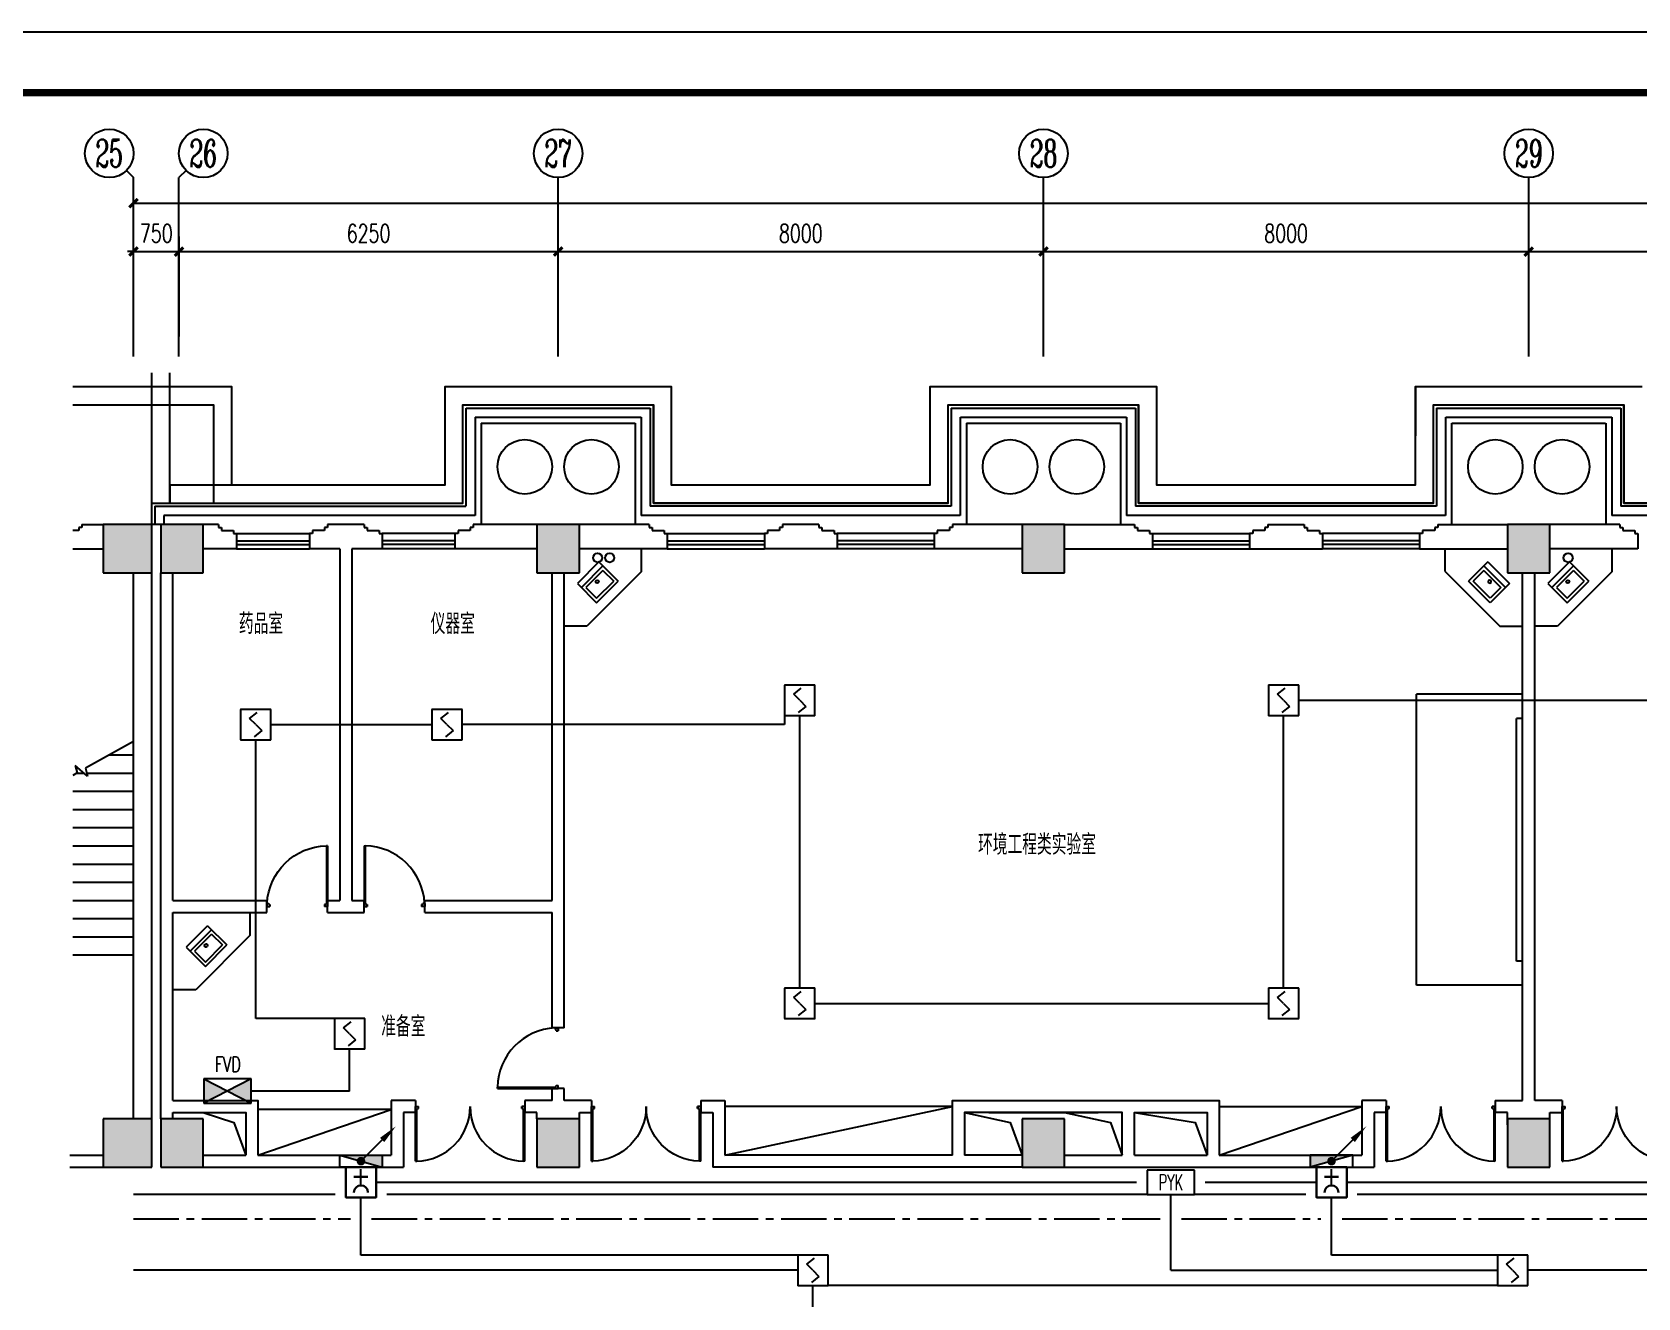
# Model space of a CAD drawing. Extents: x 190999 to 918899, y -200814 to 215286.
# Drawn here: x 444213 to 470685, y 135012 to 155886 of the extents above; entities that cross this region are included whole.
import ezdxf
from ezdxf.enums import TextEntityAlignment as Align

# ---------------------------------------------------------------- set-up
doc = ezdxf.new("R2010")
doc.units = 0
doc.header["$LTSCALE"] = 1000
doc.header["$MEASUREMENT"] = 0
doc.linetypes.add('CENTER2', pattern=[1.125, 0.75, -0.125, 0.125, -0.125])
doc.layers.get('Defpoints').update_dxf_attribs({"color": 1})
for name, color, linetype in [('00-EQUIP', 3, 'Continuous'), ('00-LWIRE', 4, 'Continuous'), ('00-WIRE-4', 6, 'Continuous'), ('A-墙线', 2, 'Continuous'), ('A-外包装修', 250, 'Continuous'), ('A-外窗', 145, 'Continuous'), ('A-家具', 250, 'Continuous'), ('A-门', 167, 'Continuous'), ('AXIS', 3, 'Continuous'), ('AXIS_TEXT', 7, 'Continuous'), ('COLUMN', 2, 'Continuous'), ('EQUIP_消火栓', 1, 'Continuous'), ('PUB_HATCH', 250, 'Continuous'), ('STAIR', 5, 'Continuous'), ('图框', 189, 'Continuous'), ('屋面排水', 4, 'Continuous'), ('房间名称', 7, 'Continuous'), ('暖通-风-说明', 3, 'Continuous'), ('洞口线', 165, 'Continuous'), ('雨水管', 151, 'Continuous')]:
    doc.layers.add(name, color=color, linetype=linetype)
doc.styles.add('_COMPLEX', font='COMPLEX.shx', dxfattribs={"width": 0.5})
doc.styles.add('_TCH_AXIS', font='COMPLEX', dxfattribs={"bigfont": 'GBCBIG'})
doc.styles.add('_TCH_DIM', font='SIMPLEX', dxfattribs={"bigfont": 'GBCBIG'})
doc.styles.add('COMPLEX', font='COMPLEX')
doc.styles.add('DIM_FONT', font='SIMPLEX', dxfattribs={"width": 0.7, "bigfont": 'GBCBIG'})
doc.styles.add('HZ-ZGBZ', font='romanc.shx', dxfattribs={"width": 0.65})
doc.styles.get("Standard").update_dxf_attribs({"font": 'simhei.ttf'})
doc.styles.add('XXK', font='romans.shx', dxfattribs={"width": 0.75, "bigfont": 'hzf.shx'})
doc.styles.add('zz-1', font='arial.ttf', dxfattribs={"width": 0.8})
doc.linetypes.add('4INE', pattern='A,1,-0.15,["4",XXK,S=0.3,R=0,X=-0.1,Y=-0.1],-0.25', length=1.4)
doc.linetypes.add('XLINE', pattern='A,1,-0.2,["X",XXK,S=0.2,R=0,X=-0.1,Y=-0.09],-0.15', length=1.35)
doc.dimstyles.new('DIMN', dxfattribs={"dimtxt": 300, "dimasz": 100, "dimexe": 250, "dimexo": 300, "dimgap": 150, "dimtad": 1, "dimdec": 0, "dimzin": 0, "dimdsep": 46, "dimtxsty": 'DIM_FONT', "dimblk": 'ARCHTICK', "dimcen": 0.09, "dimclrt": 7, "dimazin": 2, "dimtfac": 1, "dimtdec": 0, "dimtix": 1, "dimtmove": 2, "dimatfit": 3, "dimfxl": 0, "dimtolj": 1, "dimtzin": 0, "dimarcsym": 0})

# ---------------------------------------------------------------- blocks, each defined once
blk = doc.blocks.new('TJAD_TK_A0')
at = {"layer": '图框'}
blk.add_line((2162, 399.3), (973, 399.3), dxfattribs=at)
at = {"layer": '图框', "const_width": 1.2}
blk.add_lwpolyline([(2152, -431.7), (2152, 389.3), (998, 389.3), (998, -431.7)], close=True, dxfattribs=at)
blk = doc.blocks.new('m1000')
at = {"layer": 'A-墙线'}
for p, q in [((0, 0), (0, 200)), ((1000, 0), (1000, 200))]:
    blk.add_line(p, q, dxfattribs=at)
at = {"layer": 'A-门'}
for p, q in [((0, 1100), (0, 100)), ((0, 1100), (20, 1100)), ((20, 1100), (20, 150)), ((0, 150), (30, 150)), ((0, 100), (50, 100)), ((30, 150), (30, 130)), ((30, 130), (50, 130)), ((50, 130), (50, 100)), ((950, 130), (950, 100)), ((970, 130), (950, 130)), ((1000, 100), (950, 100)), ((970, 150), (970, 130)), ((1000, 150), (970, 150)), ((1000, 150), (1000, 100))]:
    blk.add_line(p, q, dxfattribs=at)
blk.add_arc((0, 100), 1000, 2.866, 88.854, dxfattribs=at)
blk = doc.blocks.new('m1800')
at = {"layer": 'A-墙线'}
for p, q in [((-900, -100), (-900, 100)), ((900, -100), (900, 100))]:
    blk.add_line(p, q, dxfattribs=at)
at = {"layer": 'A-门'}
for p, q in [((-900, 900), (-900, 0)), ((-900, 900), (-880, 900)), ((-880, 900), (-880, 50)), ((880, 900), (880, 50)), ((900, 900), (880, 900)), ((900, 900), (900, 0)), ((-900, 50), (-870, 50)), ((-900, 0), (-850, 0)), ((-870, 50), (-870, 30)), ((-870, 30), (-850, 30)), ((-850, 30), (-850, 0)), ((850, 30), (850, 0)), ((870, 30), (850, 30)), ((900, 0), (850, 0)), ((870, 50), (870, 30)), ((900, 50), (870, 50))]:
    blk.add_line(p, q, dxfattribs=at)
for centre, start, end in [((-900, 0), 0, 88.7267), ((900, 0), 91.2733, 180)]:
    blk.add_arc(centre, 900, start, end, dxfattribs=at)
blk = doc.blocks.new('$TwtSys$00000434')
for p, q in [((-0.5, 0.5), (-0.5, -0.5)), ((-0.5, -0.5), (0.5, 0.5)), ((0.5, 0.5), (-0.5, 0.5)), ((0.5, -0.5), (0.5, 0.5)), ((-0.5, -0.5), (0.5, -0.5))]:
    blk.add_line(p, q)
blk.add_solid([(0.5, -0.5), (0.5, 0.5), (-0.5, -0.5)])
blk = doc.blocks.new('_ArchTick')
at = {"const_width": 0.5}
blk.add_lwpolyline([(-0.7, -0.7), (0.7, 0.7)], dxfattribs=at)
blk = doc.blocks.new('*D497')
at = {"layer": 'AXIS', "color": 0, "lineweight": -2}
for p, q in [((468885, 150867), (468885, 152517)), ((476885, 150867), (476885, 152517)), ((468885, 152267), (476885, 152267))]:
    blk.add_line(p, q, dxfattribs=at)
at = {"layer": 'Defpoints', "color": 0}
for p in [(476885, 152267), (468885, 150567), (476885, 150567)]:
    blk.add_point(p, dxfattribs=at)
at = {"layer": 'AXIS', "color": 0, "lineweight": -2, "xscale": 100, "yscale": 100, "zscale": 100, "rotation": 180}
blk.add_blockref('_ArchTick', (468885, 152267), dxfattribs=at)
at = {"layer": 'AXIS', "color": 0, "lineweight": -2, "xscale": 100, "yscale": 100, "zscale": 100}
blk.add_blockref('_ArchTick', (476885, 152267), dxfattribs=at)
at = {"layer": 'AXIS', "color": 7, "insert": (472885, 152567), "char_height": 300, "attachment_point": 5, "style": 'DIM_FONT'}
blk.add_mtext('\\A1;8000', dxfattribs=at)
blk = doc.blocks.new('*D498')
at = {"layer": 'AXIS', "color": 0, "lineweight": -2}
for p, q in [((460885, 150867), (460885, 152517)), ((468885, 150867), (468885, 152517)), ((460885, 152267), (468885, 152267))]:
    blk.add_line(p, q, dxfattribs=at)
at = {"layer": 'Defpoints', "color": 0}
for p in [(468885, 152267), (460885, 150567), (468885, 150567)]:
    blk.add_point(p, dxfattribs=at)
at = {"layer": 'AXIS', "color": 0, "lineweight": -2, "xscale": 100, "yscale": 100, "zscale": 100, "rotation": 180}
blk.add_blockref('_ArchTick', (460885, 152267), dxfattribs=at)
at = {"layer": 'AXIS', "color": 0, "lineweight": -2, "xscale": 100, "yscale": 100, "zscale": 100}
blk.add_blockref('_ArchTick', (468885, 152267), dxfattribs=at)
at = {"layer": 'AXIS', "color": 7, "insert": (464885, 152567), "char_height": 300, "attachment_point": 5, "style": 'DIM_FONT'}
blk.add_mtext('\\A1;8000', dxfattribs=at)
blk = doc.blocks.new('*D499')
at = {"layer": 'AXIS', "color": 0, "lineweight": -2}
for p, q in [((452885, 150867), (452885, 152517)), ((460885, 150867), (460885, 152517)), ((452885, 152267), (460885, 152267))]:
    blk.add_line(p, q, dxfattribs=at)
at = {"layer": 'Defpoints', "color": 0}
for p in [(460885, 152267), (452885, 150567), (460885, 150567)]:
    blk.add_point(p, dxfattribs=at)
at = {"layer": 'AXIS', "color": 0, "lineweight": -2, "xscale": 100, "yscale": 100, "zscale": 100, "rotation": 180}
blk.add_blockref('_ArchTick', (452885, 152267), dxfattribs=at)
at = {"layer": 'AXIS', "color": 0, "lineweight": -2, "xscale": 100, "yscale": 100, "zscale": 100}
blk.add_blockref('_ArchTick', (460885, 152267), dxfattribs=at)
at = {"layer": 'AXIS', "color": 7, "insert": (456885, 152567), "char_height": 300, "attachment_point": 5, "style": 'DIM_FONT'}
blk.add_mtext('\\A1;8000', dxfattribs=at)
blk = doc.blocks.new('*D500')
at = {"layer": 'AXIS', "color": 0, "lineweight": -2}
for p, q in [((446635, 150867), (446635, 152517)), ((452885, 150867), (452885, 152517)), ((446635, 152267), (452885, 152267))]:
    blk.add_line(p, q, dxfattribs=at)
at = {"layer": 'Defpoints', "color": 0}
for p in [(452885, 152267), (446635, 150567), (452885, 150567)]:
    blk.add_point(p, dxfattribs=at)
at = {"layer": 'AXIS', "color": 0, "lineweight": -2, "xscale": 100, "yscale": 100, "zscale": 100, "rotation": 180}
blk.add_blockref('_ArchTick', (446635, 152267), dxfattribs=at)
at = {"layer": 'AXIS', "color": 0, "lineweight": -2, "xscale": 100, "yscale": 100, "zscale": 100}
blk.add_blockref('_ArchTick', (452885, 152267), dxfattribs=at)
at = {"layer": 'AXIS', "color": 7, "insert": (449760, 152567), "char_height": 300, "attachment_point": 5, "style": 'DIM_FONT'}
blk.add_mtext('\\A1;6250', dxfattribs=at)
blk = doc.blocks.new('*D501')
at = {"layer": 'AXIS', "color": 0, "lineweight": -2}
for p, q in [((445885, 150867), (445885, 152517)), ((446635, 150867), (446635, 152517)), ((445885, 152267), (445785, 152267)), ((445885, 152267), (446635, 152267)), ((446635, 152267), (446735, 152267))]:
    blk.add_line(p, q, dxfattribs=at)
at = {"layer": 'Defpoints', "color": 0}
for p in [(446635, 152267), (445885, 150567), (446635, 150567)]:
    blk.add_point(p, dxfattribs=at)
at = {"layer": 'AXIS', "color": 0, "lineweight": -2, "xscale": 100, "yscale": 100, "zscale": 100}
blk.add_blockref('_ArchTick', (445885, 152267), dxfattribs=at)
at = {"layer": 'AXIS', "color": 0, "lineweight": -2, "xscale": 100, "yscale": 100, "zscale": 100, "rotation": 180}
blk.add_blockref('_ArchTick', (446635, 152267), dxfattribs=at)
at = {"layer": 'AXIS', "color": 7, "insert": (446260, 152567), "char_height": 300, "attachment_point": 5, "style": 'DIM_FONT'}
blk.add_mtext('\\A1;750', dxfattribs=at)
blk = doc.blocks.new('*D502')
at = {"layer": 'AXIS', "color": 0, "lineweight": -2}
for p, q in [((445885, 150867), (445885, 153317)), ((519185, 150867), (519185, 153317)), ((445885, 153067), (519185, 153067))]:
    blk.add_line(p, q, dxfattribs=at)
at = {"layer": 'Defpoints', "color": 0}
for p in [(519185, 153067), (445885, 150567), (519185, 150567)]:
    blk.add_point(p, dxfattribs=at)
at = {"layer": 'AXIS', "color": 0, "lineweight": -2, "xscale": 100, "yscale": 100, "zscale": 100, "rotation": 180}
blk.add_blockref('_ArchTick', (445885, 153067), dxfattribs=at)
at = {"layer": 'AXIS', "color": 0, "lineweight": -2, "xscale": 100, "yscale": 100, "zscale": 100}
blk.add_blockref('_ArchTick', (519185, 153067), dxfattribs=at)
at = {"layer": 'AXIS', "color": 7, "insert": (482535, 153367), "char_height": 300, "attachment_point": 5, "style": 'DIM_FONT'}
blk.add_mtext('\\A1;73300', dxfattribs=at)
blk = doc.blocks.new('_AXISO')
blk.add_circle((0, 0), 0.5)
at = {"layer": 'AXIS_TEXT', "style": 'COMPLEX', "width": 1.041667}
blk.add_attdef('A', text='', height=0.56, dxfattribs=at).set_placement((-0.25, -0.28), (0.25, -0.28), align=Align.FIT)
blk = doc.blocks.new('$plan$00001609')
at = {"linetype": 'Continuous'}
for p, q in [((0, -251), (0, 251)), ((0, 251), (450, 251)), ((93, -251), (93, 251)), ((146, -199), (146, 199)), ((146, 199), (397, 199)), ((397, 199), (397, -199)), ((450, 251), (450, -251)), ((0, -251), (450, -251)), ((146, -199), (397, -199))]:
    blk.add_line(p, q, dxfattribs=at)
blk.add_line((238, 2), (238, 0))
blk.add_arc((212, 0), 26, 4.716, 0, dxfattribs=at)
at = {"style": 'zz-1'}
for tag in ['YSIZE', 'XSIZE']:
    blk.add_attdef(tag, (0, 0), '', height=0.5, dxfattribs=at)
blk = doc.blocks.new('_LINKPT1')
at = {"color": 0}
blk.add_line((0, 0), (0, 0), dxfattribs=at)
blk = doc.blocks.new('J62IR8YJ')
for p, q in [((-0.5, 1), (0.5, 1)), ((-0.5, 0), (-0.5, 1)), ((0, 0.598), (0, 0.06)), ((0.5, 1), (0.5, 0)), ((0.5, 0), (-0.5, 0)), ((-0.231, 0.312), (0.231, 0.312))]:
    blk.add_line(p, q)
at = {"const_width": 0.04, "flags": 128}
blk.add_lwpolyline([(-0.5, 0), (-0.5, 1), (0.5, 1), (0.5, 0)], close=True, dxfattribs=at)
blk.add_arc((0, 0.829), 0.231, 180, 0)
at = {"xscale": 0.002, "yscale": 0.00200000000000955, "zscale": 0.002}
for p in [(0, 1), (-0.5, 0.5), (0, 0), (0.5, 0.5)]:
    blk.add_blockref('_LINKPT1', p, dxfattribs=at)
at = {"flags": 9}
blk.add_attdef('A', (0, 0), '', height=0.00002, dxfattribs=at)
blk = doc.blocks.new('3S1KCGW2')
for p, q in [((0.5, 0.5), (-0.5, 0.5)), ((-0.5, 0.5), (-0.5, -0.5)), ((-0.2, 0.2), (0.05, 0.4)), ((0, 0), (-0.2, 0.2)), ((0, 0), (0.2, -0.2)), ((0.5, -0.5), (0.5, 0.5)), ((-0.5, -0.5), (0.5, -0.5)), ((0.2, -0.2), (-0.05, -0.4))]:
    blk.add_line(p, q)
at = {"const_width": 0.04, "flags": 128}
blk.add_lwpolyline([(-0.5, -0.5), (-0.5, 0.5), (0.5, 0.5), (0.5, -0.5)], close=True, dxfattribs=at)
at = {"xscale": 0.002, "yscale": 0.002, "zscale": 0.002}
for p in [(-0.5, 0), (0, 0.5), (0.5, 0), (0, -0.5)]:
    blk.add_blockref('_LINKPT1', p, dxfattribs=at)
at = {"flags": 9}
blk.add_attdef('A', (0, 0), '', height=0.00002, dxfattribs=at)
blk = doc.blocks.new('6H2KALM6')
for p, q in [((-0.78, 0.4), (0.78, -0.4)), ((0.78, 0.4), (-0.78, -0.4)), ((0.78, 0.4), (-0.78, 0.4)), ((-0.78, 0.4), (-0.78, -0.4)), ((0.78, -0.4), (0.78, 0.4)), ((-0.78, -0.4), (0.78, -0.4))]:
    blk.add_line(p, q)
at = {"const_width": 0.04}
blk.add_lwpolyline([(-0.78, 0.4), (-0.78, -0.4), (0.78, -0.4), (0.78, 0.4)], close=True, dxfattribs=at)
for points in [[(-0.78, 0.4), (0, 0), (-0.78, -0.4)], [(0.78, 0.4), (0, 0), (0.78, -0.4)]]:
    blk.add_solid(points)
at = {"xscale": 0.002, "yscale": 0.002, "zscale": 0.002}
for p in [(-0.78, 0), (0, 0.4), (0.78, 0), (0, -0.4)]:
    blk.add_blockref('_LINKPT1', p, dxfattribs=at)
at = {"flags": 9}
blk.add_attdef('A', (0, 0), '', height=0.00002, dxfattribs=at)
blk = doc.blocks.new('6A2DRK5Q')
for p, q in [((0.78, 0.4), (-0.78, 0.4)), ((-0.78, 0.4), (-0.78, -0.4)), ((0.78, -0.4), (0.78, 0.4)), ((-0.78, -0.4), (0.78, -0.4))]:
    blk.add_line(p, q)
at = {"xscale": 0.002, "yscale": 0.002, "zscale": 0.002}
for p in [(-0.78, 0), (0, 0.4), (0.78, 0), (0, -0.4)]:
    blk.add_blockref('_LINKPT1', p, dxfattribs=at)
at = {"style": '_COMPLEX', "width": 0.6, "flags": 8}
blk.add_attdef('$TEXT$', text='', height=0.52, dxfattribs=at).set_placement((0, 0), align=Align.MIDDLE_CENTER)
at = {"flags": 9}
blk.add_attdef('A', (0, 0), '', height=0.00002, dxfattribs=at)
blk = doc.blocks.new('_WRLD1L')
for p, q in [((0.7, 0.7), (0, 0)), ((0.104, 0.104), (0.104, 0.104)), ((-0.104, -0.104), (-0.104, -0.104))]:
    blk.add_line(p, q)
at = {"const_width": 0.142}
blk.add_lwpolyline([(-0.071, 0, 1), (0.071, 0, 1)], format="xyb", close=True, dxfattribs=at)
blk.add_solid([(0.63, 0.77), (0.77, 0.63), (1.15, 1.15)])
at = {"width": 0.8, "flags": 9}
blk.add_attdef('A', (0, 0), '', height=0.00002, dxfattribs=at)

msp = doc.modelspace()

# ---------------------------------------------------------------- hatches: boundary and pattern name
at = {"layer": 'PUB_HATCH'}
for points in [[(445384.6, 147767.4), (445384.6, 146967.4), (446184.6, 146967.4), (446184.6, 147767.4)], [(446334.6, 147767.4), (446334.6, 146967.4), (447034.6, 146967.4), (447034.6, 147767.4)], [(452534.6, 147767.4), (452534.6, 146967.4), (453234.6, 146967.4), (453234.6, 147767.4)], [(460534.6, 147767.4), (460534.6, 146967.4), (461234.6, 146967.4), (461234.6, 147767.4)], [(468534.6, 147767.4), (468534.6, 146967.4), (469234.6, 146967.4), (469234.6, 147767.4)], [(445384.6, 137967.4), (445384.6, 137167.4), (446184.6, 137167.4), (446184.6, 137967.4)], [(446334.6, 137967.4), (446334.6, 137167.4), (447034.6, 137167.4), (447034.6, 137967.4)], [(452534.6, 137967.4), (452534.6, 137167.4), (453234.6, 137167.4), (453234.6, 137967.4)], [(460534.6, 137967.4), (460534.6, 137167.4), (461234.6, 137167.4), (461234.6, 137967.4)], [(468534.6, 137967.4), (468534.6, 137167.4), (469234.6, 137167.4), (469234.6, 137967.4)]]:
    msp.add_hatch(color=256, dxfattribs=at).paths.add_polyline_path(points)

# ---------------------------------------------------------------- linework, layer by layer
at = {"layer": '00-WIRE-4'}
for p, q in [((465092.7, 144867.4), (472629.7, 144867.4)), ((456617.9, 144617.4), (456617.9, 144467.4)), ((456867.9, 140117.4), (456867.9, 144617.4)), ((464842.7, 140117.4), (464842.7, 144617.4)), ((448149, 144467.4), (450802.3, 144467.4)), ((456617.9, 144467.4), (451302.3, 144467.4)), ((447899, 139617.4), (447899, 144217.4)), ((457117.9, 139867.4), (464592.7, 139867.4)), ((449197.1, 139617.4), (447899, 139617.4)), ((449447.1, 138423.3), (449447.1, 139117.4)), ((449447.1, 138423.3), (447824.6, 138423.3)), ((449634.6, 135717.4), (449634.6, 136667.4)), ((462984.6, 135467.4), (462984.6, 136717.4)), ((465634.3, 135717.4), (465634.3, 136667.4)), ((456834.6, 135717.4), (449634.6, 135717.4)), ((468367.9, 135717.4), (465634.3, 135717.4)), ((456834.6, 135467.4), (445884.6, 135467.4)), ((462984.6, 135467.4), (468367.9, 135467.4)), ((479901.2, 135467.4), (468867.9, 135467.4)), ((457084.6, 131317.4), (457084.6, 135217.4)), ((468367.9, 135217.4), (457334.6, 135217.4))]:
    msp.add_line(p, q, dxfattribs=at)
at = {"layer": '00-WIRE-4', "linetype": 'XLINE'}
for p, q in [((462419.6, 136917.4), (449884.6, 136917.4)), ((465384.3, 136917.4), (463549.6, 136917.4)), ((476459.6, 136917.4), (465884.3, 136917.4))]:
    msp.add_line(p, q, dxfattribs=at)
at = {"layer": '00-WIRE-4', "linetype": '4INE'}
for p, q in [((449209.6, 136717.4), (445884.6, 136717.4)), ((462594.6, 136717.4), (450059.6, 136717.4)), ((465209.3, 136717.4), (463374.6, 136717.4)), ((476459.6, 136717.4), (466059.3, 136717.4))]:
    msp.add_line(p, q, dxfattribs=at)
at = {"layer": '00-WIRE-4', "linetype": 'CENTER2'}
for p, q in [((445884.6, 136317.4), (449459.6, 136317.4)), ((449809.6, 136317.4), (462809.6, 136317.4)), ((463159.6, 136317.4), (465459.3, 136317.4)), ((465809.3, 136317.4), (476634.6, 136317.4))]:
    msp.add_line(p, q, dxfattribs=at)
at = {"layer": 'A-墙线'}
for p, q in [((444984.6, 147717.4), (444984.6, 147667.4)), ((445034.6, 147717.4), (444984.6, 147717.4)), ((445034.6, 147767.4), (445034.6, 147717.4)), ((445034.6, 147767.4), (445384.6, 147767.4)), ((447284.6, 147767.4), (447034.6, 147767.4)), ((447284.6, 147767.4), (447284.6, 147717.4)), ((447284.6, 147717.4), (447334.6, 147717.4)), ((447334.6, 147717.4), (447334.6, 147667.4)), ((449034.6, 147717.4), (449034.6, 147667.4)), ((449084.6, 147717.4), (449034.6, 147717.4)), ((449684.6, 147767.4), (449084.6, 147767.4)), ((449084.6, 147767.4), (449084.6, 147717.4)), ((449684.6, 147767.4), (449684.6, 147717.4)), ((449684.6, 147717.4), (449734.6, 147717.4)), ((449734.6, 147717.4), (449734.6, 147667.4)), ((451434.6, 147717.4), (451434.6, 147667.4)), ((451484.6, 147717.4), (451434.6, 147717.4)), ((452534.6, 147767.4), (451484.6, 147767.4)), ((451484.6, 147767.4), (451484.6, 147717.4)), ((454384.6, 147767.4), (453234.6, 147767.4)), ((454384.6, 147767.4), (454384.6, 147717.4)), ((454384.6, 147717.4), (454434.6, 147717.4)), ((454434.6, 147717.4), (454434.6, 147667.4)), ((456534.6, 147717.4), (456534.6, 147667.4)), ((456584.6, 147717.4), (456534.6, 147717.4)), ((457184.6, 147767.4), (456584.6, 147767.4)), ((456584.6, 147767.4), (456584.6, 147717.4)), ((457184.6, 147767.4), (457184.6, 147717.4)), ((457184.6, 147717.4), (457234.6, 147717.4)), ((457234.6, 147717.4), (457234.6, 147667.4)), ((459334.6, 147717.4), (459334.6, 147667.4)), ((459384.6, 147717.4), (459334.6, 147717.4)), ((460534.6, 147767.4), (459384.6, 147767.4)), ((459384.6, 147767.4), (459384.6, 147717.4)), ((461234.6, 147767.4), (462384.6, 147767.4)), ((462384.6, 147767.4), (462384.6, 147717.4)), ((462384.6, 147717.4), (462434.6, 147717.4)), ((462434.6, 147717.4), (462434.6, 147667.4)), ((464534.6, 147717.4), (464534.6, 147667.4)), ((464584.6, 147717.4), (464534.6, 147717.4)), ((464584.6, 147767.4), (465184.6, 147767.4)), ((464584.6, 147767.4), (464584.6, 147717.4)), ((465184.6, 147767.4), (465184.6, 147717.4)), ((465184.6, 147717.4), (465234.6, 147717.4)), ((465234.6, 147717.4), (465234.6, 147667.4)), ((467334.6, 147717.4), (467334.6, 147667.4)), ((467384.6, 147717.4), (467334.6, 147717.4)), ((467384.6, 147767.4), (468534.6, 147767.4)), ((467384.6, 147767.4), (467384.6, 147717.4)), ((470384.6, 147767.4), (469234.6, 147767.4)), ((470384.6, 147767.4), (470384.6, 147717.4)), ((470384.6, 147717.4), (470434.6, 147717.4)), ((470434.6, 147717.4), (470434.6, 147667.4)), ((444984.6, 147667.4), (444884.6, 147667.4)), ((447334.6, 147667.4), (447534.6, 147667.4)), ((447534.6, 147667.4), (447534.6, 147617.4)), ((447534.6, 147617.4), (447584.6, 147617.4)), ((447584.6, 147617.4), (447584.6, 147367.4)), ((448834.6, 147617.4), (448784.6, 147617.4)), ((448784.6, 147617.4), (448784.6, 147367.4)), ((448834.6, 147667.4), (448834.6, 147617.4)), ((449034.6, 147667.4), (448834.6, 147667.4)), ((449734.6, 147667.4), (449934.6, 147667.4)), ((449934.6, 147667.4), (449934.6, 147617.4)), ((449934.6, 147617.4), (449984.6, 147617.4)), ((449984.6, 147617.4), (449984.6, 147367.4)), ((451234.6, 147617.4), (451184.6, 147617.4)), ((451184.6, 147617.4), (451184.6, 147367.4)), ((451234.6, 147667.4), (451234.6, 147617.4)), ((451434.6, 147667.4), (451234.6, 147667.4)), ((454434.6, 147667.4), (454634.6, 147667.4)), ((454634.6, 147667.4), (454634.6, 147617.4)), ((454634.6, 147617.4), (454684.6, 147617.4)), ((454684.6, 147617.4), (454684.6, 147367.4)), ((456334.6, 147617.4), (456284.6, 147617.4)), ((456284.6, 147617.4), (456284.6, 147367.4)), ((456334.6, 147667.4), (456334.6, 147617.4)), ((456534.6, 147667.4), (456334.6, 147667.4)), ((457234.6, 147667.4), (457434.6, 147667.4)), ((457434.6, 147667.4), (457434.6, 147617.4)), ((457434.6, 147617.4), (457484.6, 147617.4)), ((457484.6, 147617.4), (457484.6, 147367.4)), ((459134.6, 147617.4), (459084.6, 147617.4)), ((459084.6, 147617.4), (459084.6, 147367.4)), ((459134.6, 147667.4), (459134.6, 147617.4)), ((459334.6, 147667.4), (459134.6, 147667.4)), ((462434.6, 147667.4), (462634.6, 147667.4)), ((462634.6, 147667.4), (462634.6, 147617.4)), ((462634.6, 147617.4), (462684.6, 147617.4)), ((462684.6, 147617.4), (462684.6, 147367.4)), ((464334.6, 147617.4), (464284.6, 147617.4)), ((464284.6, 147617.4), (464284.6, 147367.4)), ((464334.6, 147667.4), (464334.6, 147617.4)), ((464534.6, 147667.4), (464334.6, 147667.4)), ((465234.6, 147667.4), (465434.6, 147667.4)), ((465434.6, 147667.4), (465434.6, 147617.4)), ((465434.6, 147617.4), (465484.6, 147617.4)), ((465484.6, 147617.4), (465484.6, 147367.4)), ((467134.6, 147617.4), (467084.6, 147617.4)), ((467084.6, 147617.4), (467084.6, 147367.4)), ((467134.6, 147667.4), (467134.6, 147617.4)), ((467334.6, 147667.4), (467134.6, 147667.4)), ((470434.6, 147667.4), (470634.6, 147667.4)), ((470634.6, 147667.4), (470634.6, 147617.4)), ((470634.6, 147617.4), (470684.6, 147617.4)), ((470684.6, 147617.4), (470684.6, 147367.4)), ((444884.6, 147367.4), (445384.6, 147367.4)), ((447584.6, 147367.4), (447034.6, 147367.4)), ((449284.6, 147367.4), (448784.6, 147367.4)), ((449284.6, 147367.4), (449284.6, 141567.4)), ((449484.6, 147367.4), (449484.6, 141567.4)), ((449984.6, 147367.4), (449484.6, 147367.4)), ((452534.6, 147367.4), (451184.6, 147367.4)), ((454684.6, 147367.4), (453234.6, 147367.4)), ((457484.6, 147367.4), (456284.6, 147367.4)), ((460534.6, 147367.4), (459084.6, 147367.4)), ((461234.6, 147367.4), (462684.6, 147367.4)), ((464284.6, 147367.4), (465484.6, 147367.4)), ((467084.6, 147367.4), (468534.6, 147367.4)), ((470684.6, 147367.4), (469234.6, 147367.4)), ((445884.6, 137967.4), (445884.6, 146967.4)), ((446184.6, 137967.4), (446184.6, 146967.4)), ((446334.6, 137967.4), (446334.6, 146967.4)), ((446534.6, 141567.4), (446534.6, 146967.4)), ((452784.6, 141567.4), (452784.6, 146967.4)), ((452984.6, 139467.4), (452984.6, 146967.4)), ((468784.6, 138267.4), (468784.6, 146967.4)), ((468984.6, 138267.4), (468984.6, 146967.4)), ((446534.6, 141567.4), (448084.6, 141567.4)), ((446534.6, 141367.4), (448084.6, 141367.4)), ((446534.6, 138267.4), (446534.6, 141367.4)), ((449084.6, 141567.4), (449284.6, 141567.4)), ((449084.6, 141367.4), (449684.6, 141367.4)), ((449484.6, 141567.4), (449684.6, 141567.4)), ((450684.6, 141567.4), (452784.6, 141567.4)), ((450684.6, 141367.4), (452784.6, 141367.4)), ((452784.6, 139467.4), (452784.6, 141367.4)), ((452784.6, 138267.4), (452784.6, 138467.4)), ((452984.6, 138267.4), (452984.6, 138467.4)), ((450534.6, 138267.4), (450134.6, 138267.4)), ((450134.6, 138267.4), (450134.6, 137367.4)), ((452784.6, 138267.4), (452334.6, 138267.4)), ((453434.6, 138267.4), (452984.6, 138267.4)), ((455234.6, 138267.4), (455634.6, 138267.4)), ((455634.6, 138267.4), (455634.6, 137367.4)), ((459784.6, 138267.4), (461984.6, 138267.4)), ((466534.6, 138267.4), (466134.6, 138267.4)), ((466134.6, 138267.4), (466134.6, 137367.4)), ((468334.6, 138267.4), (468784.6, 138267.4)), ((469434.6, 138267.4), (468984.6, 138267.4)), ((446534.6, 137967.4), (446534.6, 138067.4)), ((450534.6, 138067.4), (450334.6, 138067.4)), ((450334.6, 138067.4), (450334.6, 137167.4)), ((452534.6, 138067.4), (452334.6, 138067.4)), ((452534.6, 137967.4), (452534.6, 138067.4)), ((453234.6, 138067.4), (453434.6, 138067.4)), ((453234.6, 137967.4), (453234.6, 138067.4)), ((455234.6, 138067.4), (455434.6, 138067.4)), ((455434.6, 138067.4), (455434.6, 137167.4)), ((459984.6, 138067.4), (461784.6, 138067.4)), ((466534.6, 138067.4), (466334.6, 138067.4)), ((466334.6, 138067.4), (466334.6, 137167.4)), ((468534.6, 138067.4), (468334.6, 138067.4)), ((468534.6, 137867.4), (468534.6, 138067.4)), ((469234.6, 138067.4), (469434.6, 138067.4)), ((469234.6, 137867.4), (469234.6, 138067.4)), ((444834.6, 137367.4), (445384.6, 137367.4)), ((444834.6, 137167.4), (445384.6, 137167.4)), ((447034.6, 137367.4), (447734.6, 137367.4)), ((447034.6, 137167.4), (450334.6, 137167.4)), ((447934.6, 137367.4), (450134.6, 137367.4)), ((460534.6, 137167.4), (455434.6, 137167.4)), ((459384.6, 137367.4), (455634.6, 137367.4)), ((460534.6, 137367.4), (459584.6, 137367.4)), ((461234.6, 137367.4), (462184.6, 137367.4)), ((461234.6, 137167.4), (466334.6, 137167.4)), ((462384.6, 137367.4), (463584.6, 137367.4)), ((463784.6, 137367.4), (466134.6, 137367.4))]:
    msp.add_line(p, q, dxfattribs=at)
for points in [[(446534.6, 138267.4), (447934.6, 138267.4), (447934.6, 137367.4)], [(459384.6, 137367.4), (459384.6, 138267.4), (463784.6, 138267.4), (463784.6, 137367.4)], [(446534.6, 138067.4), (447734.6, 138067.4), (447734.6, 137367.4)], [(462184.6, 137367.4), (462184.6, 138067.4), (459584.6, 138067.4), (459584.6, 137367.4)], [(462384.6, 137367.4), (462384.6, 138067.4), (463584.6, 138067.4), (463584.6, 137367.4)]]:
    msp.add_lwpolyline(points, dxfattribs=at)
at = {"layer": 'A-外包装修'}
for p, q in [((451314.6, 148117.4), (451314.6, 149737.4)), ((451316, 149737.4), (454453.2, 149737.4)), ((451364.6, 149687.4), (451364.6, 148067.4)), ((451366, 149687.4), (454403.2, 149687.4)), ((454404.6, 149687.4), (454404.6, 148067.4)), ((454454.6, 148117.4), (454454.6, 149737.4)), ((459314.6, 148117.4), (459314.6, 149737.4)), ((459316, 149737.4), (462453.2, 149737.4)), ((459364.6, 149687.4), (459364.6, 148067.4)), ((459366, 149687.4), (462403.2, 149687.4)), ((462404.6, 149687.4), (462404.6, 148067.4)), ((462454.6, 148117.4), (462454.6, 149737.4)), ((467314.6, 148117.4), (467314.6, 149737.4)), ((467316, 149737.4), (470453.2, 149737.4)), ((467364.6, 149687.4), (467364.6, 148067.4)), ((467366, 149687.4), (470403.2, 149687.4)), ((470404.6, 149687.4), (470404.6, 148067.4)), ((470454.6, 148117.4), (470454.6, 149737.4)), ((451514.6, 149537.4), (451514.6, 147917.4)), ((451516, 149537.4), (454253.2, 149537.4)), ((451614.6, 149437.4), (451614.6, 147767.4)), ((451616, 149437.4), (454153.2, 149437.4)), ((454154.6, 149437.4), (454154.6, 147767.4)), ((454254.6, 149537.4), (454254.6, 147917.4)), ((459514.6, 149537.4), (459514.6, 147917.4)), ((459516, 149537.4), (462253.2, 149537.4)), ((459614.6, 149437.4), (459614.6, 147767.4)), ((459616, 149437.4), (462153.2, 149437.4)), ((462154.6, 149437.4), (462154.6, 147767.4)), ((462254.6, 149537.4), (462254.6, 147917.4)), ((467514.6, 149537.4), (467514.6, 147917.4)), ((467516, 149537.4), (470253.2, 149537.4)), ((467614.6, 149437.4), (467614.6, 147767.4)), ((467616, 149437.4), (470153.2, 149437.4)), ((470154.6, 149437.4), (470154.6, 147767.4)), ((470254.6, 149537.4), (470254.6, 147917.4)), ((446184.6, 148117.4), (451314.6, 148117.4)), ((446184.6, 147767.4), (446184.6, 148117.4)), ((446234.6, 148067.4), (451364.6, 148067.4)), ((446234.6, 148067.4), (446234.6, 147767.4)), ((459364.6, 148067.4), (454404.6, 148067.4)), ((459314.6, 148117.4), (454454.6, 148117.4)), ((467364.6, 148067.4), (462404.6, 148067.4)), ((467314.6, 148117.4), (462454.6, 148117.4)), ((475364.6, 148067.4), (470404.6, 148067.4)), ((475314.6, 148117.4), (470454.6, 148117.4)), ((446334.6, 147767.4), (446184.6, 147767.4)), ((451514.6, 147917.4), (446384.6, 147917.4)), ((446384.6, 147917.4), (446384.6, 147767.4)), ((459514.6, 147917.4), (454254.6, 147917.4)), ((467514.6, 147917.4), (462254.6, 147917.4)), ((475514.6, 147917.4), (470254.6, 147917.4))]:
    msp.add_line(p, q, dxfattribs=at)
for centre in [(452334.6, 148717.4), (453434.6, 148717.4), (460334.6, 148717.4), (461434.6, 148717.4), (468334.6, 148717.4), (469434.6, 148717.4)]:
    msp.add_circle(centre, 450, dxfattribs=at)
at = {"layer": 'A-外窗'}
for p, q in [((447584.6, 147617.4), (448784.6, 147617.4)), ((447584.6, 147497.4), (448784.6, 147497.4)), ((451184.6, 147617.4), (449984.6, 147617.4)), ((451184.6, 147497.4), (449984.6, 147497.4)), ((454684.6, 147617.4), (456284.6, 147617.4)), ((454684.6, 147497.4), (456284.6, 147497.4)), ((459084.6, 147617.4), (457484.6, 147617.4)), ((459084.6, 147497.4), (457484.6, 147497.4)), ((462684.6, 147617.4), (464284.6, 147617.4)), ((462684.6, 147497.4), (464284.6, 147497.4)), ((467084.6, 147617.4), (465484.6, 147617.4)), ((467084.6, 147497.4), (465484.6, 147497.4)), ((447584.6, 147437.4), (448784.6, 147437.4)), ((447584.6, 147367.4), (448784.6, 147367.4)), ((451184.6, 147437.4), (449984.6, 147437.4)), ((451184.6, 147367.4), (449984.6, 147367.4)), ((454684.6, 147437.4), (456284.6, 147437.4)), ((454684.6, 147367.4), (456284.6, 147367.4)), ((459084.6, 147437.4), (457484.6, 147437.4)), ((459084.6, 147367.4), (457484.6, 147367.4)), ((462684.6, 147437.4), (464284.6, 147437.4)), ((462684.6, 147367.4), (464284.6, 147367.4)), ((467084.6, 147437.4), (465484.6, 147437.4)), ((467084.6, 147367.4), (465484.6, 147367.4))]:
    msp.add_line(p, q, dxfattribs=at)
at = {"layer": 'A-家具'}
for p, q in [((454259.6, 146992.4), (454259.6, 147367.4)), ((467509.6, 146992.4), (467509.6, 147367.4)), ((470259.6, 146992.4), (470259.6, 147367.4)), ((454259.6, 146992.4), (453359.6, 146092.4)), ((467509.6, 146992.4), (468409.6, 146092.4)), ((470259.6, 146992.4), (469359.6, 146092.4)), ((453359.6, 146092.4), (452984.6, 146092.4)), ((468409.6, 146092.4), (468784.6, 146092.4)), ((469359.6, 146092.4), (468984.6, 146092.4)), ((467034.6, 140167.4), (467034.6, 144967.4)), ((468784.6, 144967.4), (467034.6, 144967.4)), ((468684.6, 140567.4), (468684.6, 144567.4)), ((468784.6, 144567.4), (468684.6, 144567.4)), ((447809.6, 140992.4), (447809.6, 141367.4)), ((447809.6, 140992.4), (446909.6, 140092.4)), ((468784.6, 140567.4), (468684.6, 140567.4)), ((446909.6, 140092.4), (446534.6, 140092.4)), ((468784.6, 140167.4), (467034.6, 140167.4)), ((450134.6, 138117.4), (447934.6, 138117.4)), ((447934.6, 137367.6), (450134.6, 138117.4)), ((459384.6, 138167.4), (455634.6, 138167.4)), ((455634.6, 137367.6), (459384.6, 138167.4)), ((463784.6, 138167.4), (466134.6, 138167.4)), ((463784.6, 137367.4), (466134.6, 138167.4))]:
    msp.add_line(p, q, dxfattribs=at)
at = {"layer": 'AXIS'}
for p, q in [((445767.4, 153603.6), (445884.6, 153486.5)), ((446751.7, 153603.6), (446634.6, 153486.5)), ((445884.6, 150537.4), (445884.6, 153486.5)), ((446634.6, 150537.4), (446634.6, 153486.5)), ((452884.6, 150537.4), (452884.6, 153486.5)), ((460884.6, 150537.4), (460884.6, 153486.5)), ((468884.6, 150537.4), (468884.6, 153486.5))]:
    msp.add_line(p, q, dxfattribs=at)
at = {"layer": 'COLUMN'}
for p, q in [((445384.6, 147767.4), (445384.6, 146967.4)), ((446184.6, 147767.4), (445384.6, 147767.4)), ((446184.6, 146967.4), (446184.6, 147767.4)), ((446334.6, 147767.4), (446334.6, 146967.4)), ((447034.6, 147767.4), (446334.6, 147767.4)), ((447034.6, 146967.4), (447034.6, 147767.4)), ((452534.6, 147767.4), (452534.6, 146967.4)), ((453234.6, 147767.4), (452534.6, 147767.4)), ((453234.6, 146967.4), (453234.6, 147767.4)), ((460534.6, 147767.4), (460534.6, 146967.4)), ((461234.6, 147767.4), (460534.6, 147767.4)), ((461234.6, 146967.4), (461234.6, 147767.4)), ((468534.6, 147767.4), (468534.6, 146967.4)), ((469234.6, 147767.4), (468534.6, 147767.4)), ((469234.6, 146967.4), (469234.6, 147767.4)), ((445384.6, 146967.4), (446184.6, 146967.4)), ((446334.6, 146967.4), (447034.6, 146967.4)), ((452534.6, 146967.4), (453234.6, 146967.4)), ((460534.6, 146967.4), (461234.6, 146967.4)), ((468534.6, 146967.4), (469234.6, 146967.4)), ((445384.6, 137967.4), (445384.6, 137167.4)), ((446184.6, 137967.4), (445384.6, 137967.4)), ((446184.6, 137167.4), (446184.6, 137967.4)), ((446334.6, 137967.4), (446334.6, 137167.4)), ((447034.6, 137967.4), (446334.6, 137967.4)), ((447034.6, 137167.4), (447034.6, 137967.4)), ((452534.6, 137967.4), (452534.6, 137167.4)), ((453234.6, 137967.4), (452534.6, 137967.4)), ((453234.6, 137167.4), (453234.6, 137967.4)), ((460534.6, 137967.4), (460534.6, 137167.4)), ((461234.6, 137967.4), (460534.6, 137967.4)), ((461234.6, 137167.4), (461234.6, 137967.4)), ((468534.6, 137967.4), (468534.6, 137167.4)), ((469234.6, 137967.4), (468534.6, 137967.4)), ((469234.6, 137167.4), (469234.6, 137967.4)), ((445384.6, 137167.4), (446184.6, 137167.4)), ((446334.6, 137167.4), (447034.6, 137167.4)), ((452534.6, 137167.4), (453234.6, 137167.4)), ((460534.6, 137167.4), (461234.6, 137167.4)), ((468534.6, 137167.4), (469234.6, 137167.4))]:
    msp.add_line(p, q, dxfattribs=at)
at = {"layer": 'STAIR'}
for p, q in [((446184.6, 148117.4), (446184.6, 150267.4)), ((446484.6, 148117.4), (446484.6, 150267.4)), ((445884.6, 144188.5), (445095.5, 143746.6)), ((445128.8, 143615.7), (444925, 143791.3)), ((444925, 143791.3), (444956.2, 143668.6)), ((445095.5, 143746.6), (445128.8, 143615.7)), ((445489.8, 143967.4), (445884.6, 143967.4)), ((444956.2, 143668.6), (444884.6, 143628.5)), ((444954.1, 143667.4), (445068.9, 143667.4)), ((445115.7, 143667.4), (445884.6, 143667.4)), ((444884.6, 143367.4), (445884.6, 143367.4)), ((444884.6, 143067.4), (445884.6, 143067.4)), ((444884.6, 142767.4), (445884.6, 142767.4)), ((444884.6, 142467.4), (445884.6, 142467.4)), ((444884.6, 142167.4), (445884.6, 142167.4)), ((444884.6, 141867.4), (445884.6, 141867.4)), ((444884.6, 141567.4), (445884.6, 141567.4)), ((444884.6, 141267.4), (445884.6, 141267.4)), ((444884.6, 140967.4), (445884.6, 140967.4)), ((444884.6, 140667.4), (445884.6, 140667.4))]:
    msp.add_line(p, q, dxfattribs=at)
at = {"layer": '屋面排水'}
for points in [[(470754.6, 150037.4), (467015.1, 150037.4), (467015.1, 148417.4), (462754.8, 148417.4), (462754.8, 150037.4), (459014.8, 150037.4), (459014.8, 148417.4), (454754.8, 148417.4), (454754.8, 150037.4), (451014.8, 150037.4), (451014.8, 148417.4), (447504.6, 148417.4), (447504.6, 150037.4), (444884.6, 150037.4)], [(470754.6, 150037.4), (467016.3, 150037.4), (467014.9, 148417.4), (462754.6, 148417.4), (462754.6, 150037.4), (459014.6, 150037.4), (459014.6, 148417.4), (454754.6, 148417.4), (454754.6, 150037.4), (451014.6, 150037.4), (451014.6, 148417.4), (446484.6, 148417.4), (446484.6, 148117.4), (451314.6, 148117.4), (451314.6, 149737.4), (454454.6, 149737.4), (454454.6, 148117.4), (459314.6, 148117.4), (459314.6, 149737.4), (462454.6, 149737.4), (462454.6, 148117.4), (467314.6, 148117.4), (467316, 149737.4), (470454.6, 149737.4), (470454.6, 148117.4), (475314.6, 148117.4)], [(444884.6, 149737.4), (447204.6, 149737.4), (447204.6, 148117.4), (451314.6, 148117.4), (451314.6, 149737.4), (454454.6, 149737.4), (454454.6, 148117.4), (459314.6, 148117.4), (459314.6, 149737.4), (462454.6, 149737.4), (462454.6, 148117.4), (467314.6, 148117.4), (467314.6, 149737.4), (470454.6, 149737.4), (470454.6, 148117.4), (475314.6, 148117.4)]]:
    msp.add_lwpolyline(points, dxfattribs=at)
at = {"layer": '洞口线'}
for points in [[(447034.6, 138067.4), (447538.7, 137903.2), (447734.6, 137367.4)], [(459584.6, 138067.4), (460338.7, 137903.2), (460534.6, 137367.4)], [(461234.6, 138067.4), (461988.7, 137903.2), (462184.6, 137367.4)], [(462384.6, 138067.4), (463388.7, 137903.2), (463584.6, 137367.4)]]:
    msp.add_lwpolyline(points, dxfattribs=at)
at = {"layer": '雨水管'}
for centre in [(453534.6, 147217.4), (453734.6, 147217.4), (469534.6, 147217.4)]:
    msp.add_circle(centre, 75, dxfattribs=at)

# ---------------------------------------------------------------- block references
at = {"layer": '00-EQUIP', "xscale": 500, "yscale": 500, "zscale": 500}
for name, p in [('3S1KCGW2', (456867.9, 144867.4)), ('3S1KCGW2', (464842.7, 144867.4)), ('3S1KCGW2', (447899, 144467.4)), ('3S1KCGW2', (451052.3, 144467.4)), ('3S1KCGW2', (456867.9, 139867.4)), ('3S1KCGW2', (464842.7, 139867.4)), ('3S1KCGW2', (449447.1, 139367.4)), ('6H2KALM6', (447434.6, 138423.3))]:
    msp.add_blockref(name, p, dxfattribs=at)
at = {"layer": '00-EQUIP', "yscale": 500, "zscale": 500, "rotation": 180}
for name, p, xscale in [('J62IR8YJ', (449634.6, 137167.4), 500), ('J62IR8YJ', (449634.6, 137167.4), -500), ('J62IR8YJ', (465634.3, 137167.4), 500), ('J62IR8YJ', (465634.3, 137167.4), -500), ('3S1KCGW2', (457084.6, 135467.4), 500), ('3S1KCGW2', (468617.9, 135467.4), 500)]:
    msp.add_blockref(name, p, dxfattribs=dict(at, xscale=xscale))
at = {"layer": '00-EQUIP', "xscale": 500, "yscale": 500, "zscale": 500}
msp.add_blockref('6A2DRK5Q', (462984.6, 136917.4), dxfattribs=at).add_auto_attribs({'$TEXT$': 'PYK'})
at = {"layer": '00-LWIRE', "xscale": 500, "yscale": 500, "zscale": 500}
for p in [(449634.6, 137267.4), (465634.3, 137267.4)]:
    msp.add_blockref('_WRLD1L', p, dxfattribs=at)
at = {"layer": 'A-家具', "yscale": -1, "rotation": 314.9999999999999}
for p in [(453379.2, 146972.7), (469379.2, 146972.7), (446929.2, 140972.7)]:
    msp.add_blockref('$plan$00001609', p, dxfattribs=at)
at = {"layer": 'A-家具', "rotation": 225.0000000000001}
msp.add_blockref('$plan$00001609', (468389.9, 146972.7), dxfattribs=at)
at = {"layer": 'A-门', "xscale": -1}
msp.add_blockref('m1000', (449084.6, 141367.4), dxfattribs=at)
at = {"layer": 'A-门'}
msp.add_blockref('m1000', (449684.6, 141367.4), dxfattribs=at)
for name, p, rotation in [('m1000', (452984.6, 138467.4), 90), ('m1800', (451434.6, 138167.4), 180), ('m1800', (467434.6, 138167.4), 180)]:
    msp.add_blockref(name, p, dxfattribs=dict(at, rotation=rotation))
at = {"layer": 'A-门', "xscale": -1, "rotation": 180}
for p in [(454334.6, 138167.4), (470334.6, 138167.4)]:
    msp.add_blockref('m1800', p, dxfattribs=at)
at = {"layer": 'AXIS'}
ref = msp.add_blockref('_AXISO', (445484.6, 153886.5), dxfattribs=dict(at, xscale=800, yscale=800, zscale=800))
ref.add_attrib('A', '25', dxfattribs={"layer": 'AXIS_TEXT', "height": 452.55, "style": '_TCH_AXIS', "width": 0.617647}).set_placement((445258.3, 153660.2), (445710.9, 153660.2), align=Align.FIT)
ref = msp.add_blockref('_AXISO', (447034.6, 153886.5), dxfattribs=dict(at, xscale=800, yscale=800, zscale=800))
ref.add_attrib('A', '26', dxfattribs={"layer": 'AXIS_TEXT', "height": 452.55, "style": '_TCH_AXIS', "width": 0.617647}).set_placement((446808.3, 153660.2), (447260.9, 153660.2), align=Align.FIT)
ref = msp.add_blockref('_AXISO', (452884.6, 153886.5), dxfattribs=dict(at, xscale=800, yscale=800, zscale=800))
ref.add_attrib('A', '27', dxfattribs={"layer": 'AXIS_TEXT', "height": 452.55, "style": '_TCH_AXIS', "width": 0.617647}).set_placement((452658.3, 153660.2), (453110.9, 153660.2), align=Align.FIT)
ref = msp.add_blockref('_AXISO', (460884.6, 153886.5), dxfattribs=dict(at, xscale=800, yscale=800, zscale=800))
ref.add_attrib('A', '28', dxfattribs={"layer": 'AXIS_TEXT', "height": 452.55, "style": '_TCH_AXIS', "width": 0.617647}).set_placement((460658.3, 153660.2), (461110.9, 153660.2), align=Align.FIT)
ref = msp.add_blockref('_AXISO', (468884.6, 153886.5), dxfattribs=dict(at, xscale=800, yscale=800, zscale=800))
ref.add_attrib('A', '29', dxfattribs={"layer": 'AXIS_TEXT', "height": 452.55, "style": '_TCH_AXIS', "width": 0.617647}).set_placement((468658.3, 153660.2), (469110.9, 153660.2), align=Align.FIT)
at = {"layer": 'EQUIP_消火栓', "yscale": 200, "zscale": 700, "rotation": 180}
for p, xscale in [((449634.6, 137267.4), -700), ((465634.3, 137267.4), 700)]:
    msp.add_blockref('$TwtSys$00000434', p, dxfattribs=dict(at, xscale=xscale))
at = {"layer": '图框', "xscale": 100, "yscale": 100, "zscale": 100}
msp.add_blockref('TJAD_TK_A0', (331498.6, 115956.8), dxfattribs=at)

# ---------------------------------------------------------------- texts
at = {"layer": '房间名称', "style": '_TCH_DIM'}
for s, p in [('药品室', (447621.7, 145959.7)), ('仪器室', (450783.1, 145959.7)), ('环境工程类实验室', (459806.7, 142319.2)), ('准备室', (449967.1, 139319.3))]:
    msp.add_text(s, height=337.59, dxfattribs=at).set_placement(p)
at = {"layer": '暖通-风-说明', "style": 'HZ-ZGBZ', "width": 0.7}
msp.add_text('FVD', height=250, dxfattribs=at).set_placement((447227.1, 138739))

# ---------------------------------------------------------------- dimensions: what is measured, and where the dimension line sits
at = {"layer": 'AXIS'}
for p1, p2, distance, picture, middle in [((445884.6, 150567.4), (519184.6, 150567.4), 2500, '*D502', (482534.6, 153367.4)), ((445884.6, 150567.4), (446634.6, 150567.4), 1700, '*D501', (446259.6, 152567.4)), ((446634.6, 150567.4), (452884.6, 150567.4), 1700, '*D500', (449759.6, 152567.4)), ((452884.6, 150567.4), (460884.6, 150567.4), 1700, '*D499', (456884.6, 152567.4)), ((460884.6, 150567.4), (468884.6, 150567.4), 1700, '*D498', (464884.6, 152567.4)), ((468884.6, 150567.4), (476884.6, 150567.4), 1700, '*D497', (472884.6, 152567.4))]:
    dim = msp.add_aligned_dim(p1=p1, p2=p2, distance=distance, dimstyle='DIMN', dxfattribs=at)
    dim.commit()
    dim.dimension.update_dxf_attribs({"geometry": picture, "text_midpoint": middle})

doc.saveas('drawing.dxf')
